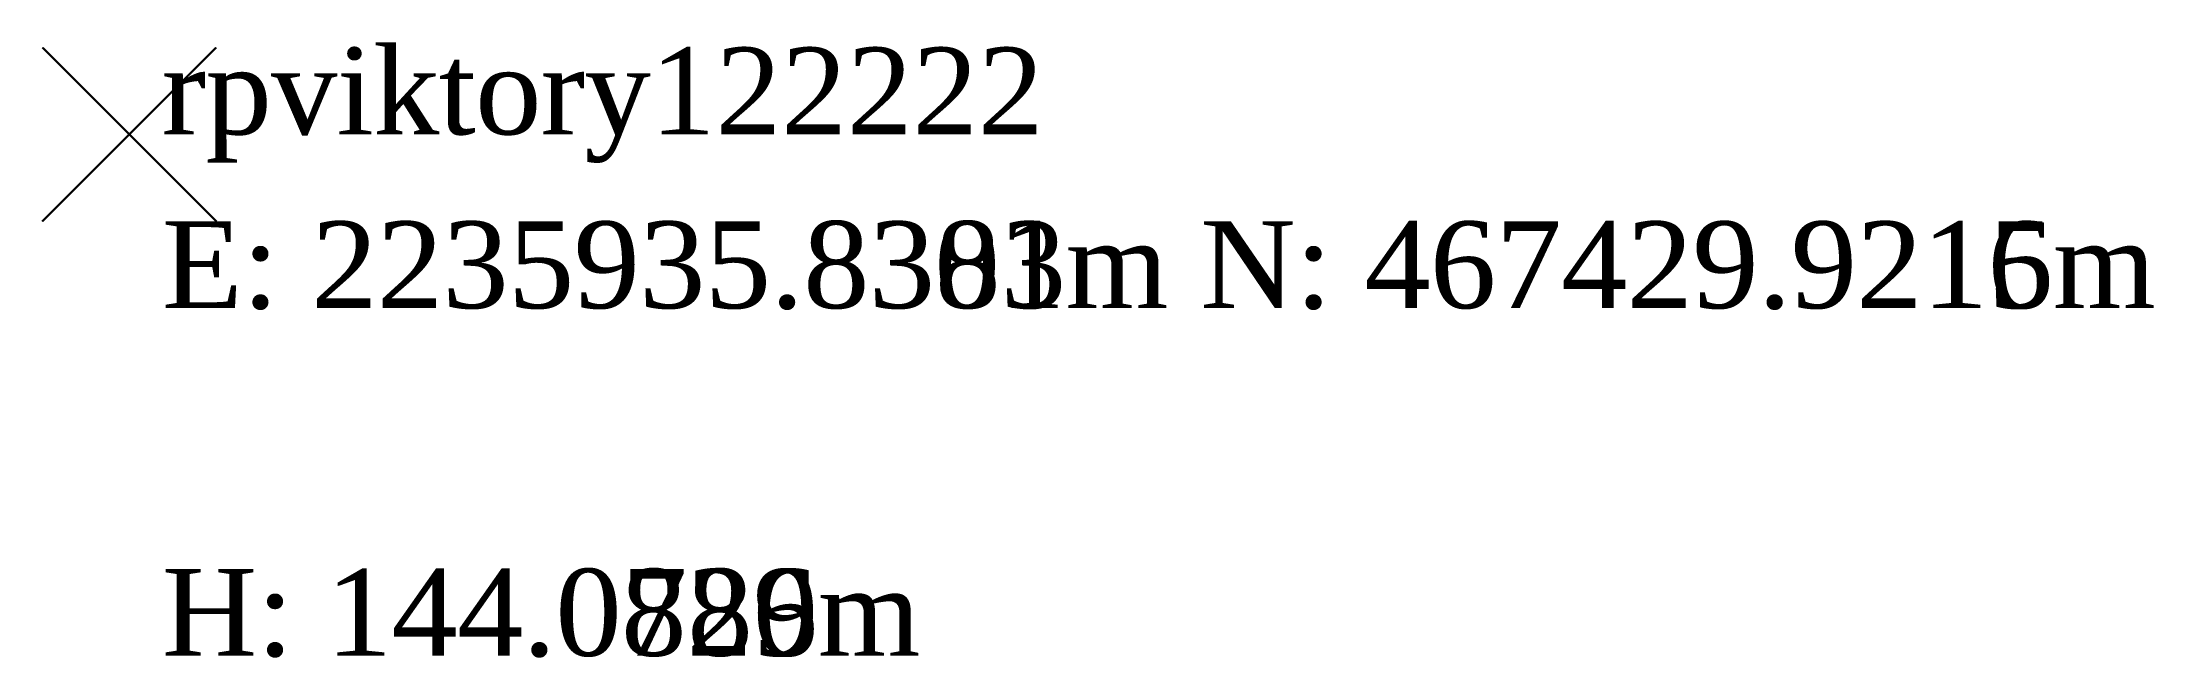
# Model space of a CAD drawing. Header units: millimetres. Extents: x 2228208 to 2236056, y 467424 to 470387.
# Drawn here: x 2235934.83 to 2235959.14, y 467423.9 to 467430.98 of the extents above.
import ezdxf

# ---------------------------------------------------------------- set-up
doc = ezdxf.new("R2010")
doc.units = ezdxf.units.MM
doc.header["$PDMODE"] = 3
doc.styles.get("Standard").update_dxf_attribs({"font": 'times.ttf'})

msp = doc.modelspace()

# ---------------------------------------------------------------- linework, layer by layer
at = {"layer": 'Survey.td2'}
for p in [(2235935.83, 467429.922, 144.083), (2235935.838, 467429.922, 144.079)]:
    msp.add_point(p, dxfattribs=at)

# ---------------------------------------------------------------- texts
at = {"layer": 'Heights', "color": 24}
for s, p in [(' H: 144.0826m', (2235935.83, 467423.922, 144.083)), (' H: 144.0789m', (2235935.838, 467423.922, 144.079))]:
    msp.add_text(s, height=1, dxfattribs=at).set_placement(p)
at = {"layer": 'Positions', "color": 7}
for s, p in [(' E: 2235935.8301m N: 467429.9216m', (2235935.83, 467427.922, 144.083)), (' E: 2235935.8383m N: 467429.9215m', (2235935.838, 467427.922, 144.079))]:
    msp.add_text(s, height=1, dxfattribs=at).set_placement(p)
at = {"layer": 'Survey.td2_Mark'}
for s, p in [(' rpviktory122222', (2235935.83, 467429.922)), (' rpviktory', (2235935.838, 467429.922))]:
    msp.add_text(s, height=1, dxfattribs=at).set_placement(p)

doc.saveas('drawing.dxf')
